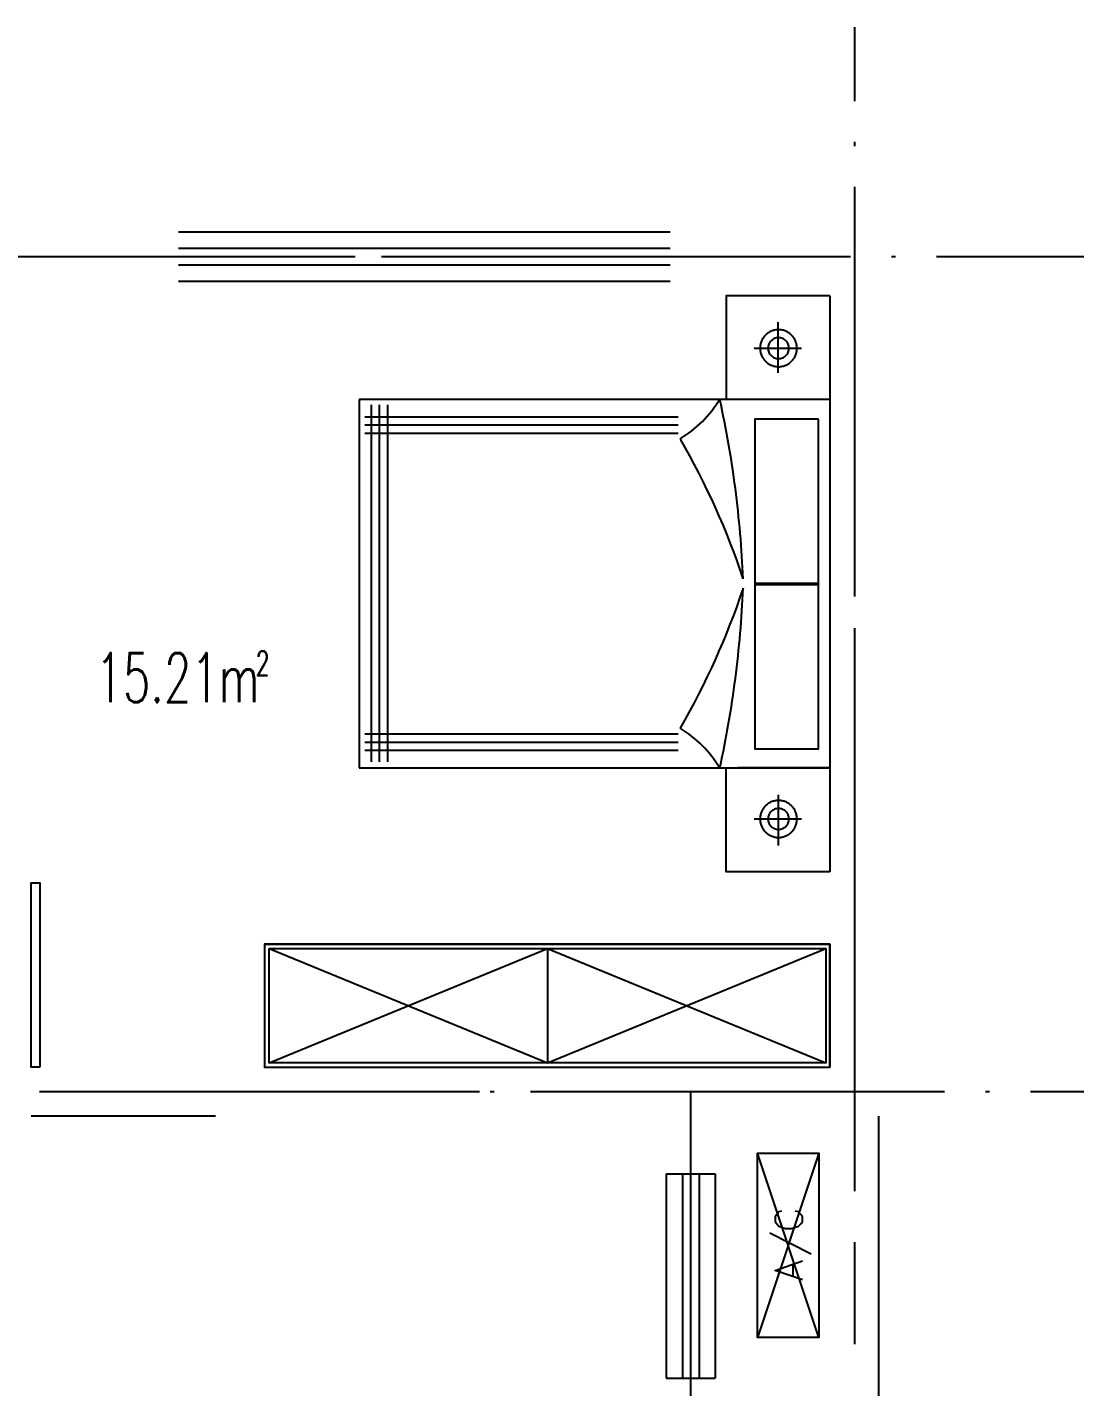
# Model space of a CAD drawing. Header units: millimetres. Extents: x -1120 to 100154, y -9529 to 14223.
# Drawn here: x 94994 to 100154, y 7581 to 14223 of the extents above; entities that cross this region are included whole.
import ezdxf

# ---------------------------------------------------------------- set-up
doc = ezdxf.new("R2010")
doc.units = ezdxf.units.MM
doc.linetypes.add('DOTE', pattern=[2.42, 2, -0.2, 0.02, -0.2])
for name, color, linetype in [('A-DOTE', 1, 'Continuous'), ('A-房间名称', 7, 'Continuous'), ('A-立面看线', 7, 'Continuous')]:
    doc.layers.add(name, color=color, linetype=linetype)
doc.styles.add('_TCH_WINDOW', font='SIMPLEX', dxfattribs={"bigfont": 'GBCBIG'})

msp = doc.modelspace()

# ---------------------------------------------------------------- linework, layer by layer
at = {"layer": 'A-DOTE', "linetype": 'DOTE', "ltscale": 1000}
for p, q in [((99035.3, 9021.9), (99035.3, 14222.5)), ((84915.3, 13103), (100154.2, 13103)), ((92634.3, 9023), (100154.2, 9023)), ((98235.3, 7222.6), (98235.3, 9021.9))]:
    msp.add_line(p, q, dxfattribs=at)
at = {"layer": 'A-立面看线'}
for points in [[(95733.6, 13223.3), (98133.5, 13223.3)], [(95724.9, 13101.4), (95224.5, 13101.4)], [(95733.6, 13142.8), (98133.5, 13142.8)], [(96473.4, 13101.4), (95975.1, 13101.4)], [(97224, 13101.4), (96723.6, 13101.4)], [(97974.6, 13101.4), (97474.2, 13101.4)], [(98723.1, 13101.4), (98224.9, 13101.4)], [(95733.6, 13062.3), (98133.5, 13062.3)], [(95733.6, 12981.8), (98133.5, 12981.8)], [(98914.6, 12910), (98407.6, 12910), (98407.6, 12403)], [(98914.6, 12910), (98914.6, 12403), (98494.6, 12403)], [(98662.2, 12533.6), (98662.2, 12781.6)], [(99034.2, 12788.1), (99034.2, 12287.7)], [(98753.6, 12654.3), (98753.4, 12659), (98753.1, 12663.6), (98752.5, 12668.1), (98751.7, 12672.5), (98750.7, 12676.9), (98749.5, 12681.2), (98748.1, 12685.4), (98746.5, 12689.5), (98744.7, 12693.5), (98742.7, 12697.4), (98740.5, 12701.1), (98738.1, 12704.8), (98735.6, 12708.3), (98732.9, 12711.8), (98730.1, 12715), (98727.1, 12718.2), (98724, 12721.2), (98720.7, 12724), (98717.3, 12726.7), (98713.7, 12729.2), (98710.1, 12731.5), (98706.3, 12733.7), (98702.4, 12735.7), (98698.4, 12737.5), (98694.3, 12739.1), (98690.1, 12740.6), (98685.8, 12741.8), (98681.5, 12742.8), (98677, 12743.6), (98672.5, 12744.1), (98667.9, 12744.5), (98663.3, 12744.6), (98658.6, 12744.5), (98654, 12744.1), (98649.5, 12743.6), (98645.1, 12742.8), (98640.7, 12741.8), (98636.4, 12740.6), (98632.2, 12739.1), (98628.1, 12737.5), (98624.1, 12735.7), (98620.2, 12733.7), (98616.4, 12731.5), (98612.8, 12729.2), (98609.2, 12726.7), (98605.8, 12724), (98602.6, 12721.2), (98599.4, 12718.2), (98596.4, 12715), (98593.6, 12711.8), (98590.9, 12708.3), (98588.4, 12704.8), (98586, 12701.1), (98583.9, 12697.4), (98581.9, 12693.5), (98580.1, 12689.5), (98578.5, 12685.4), (98577, 12681.2), (98575.8, 12676.9), (98574.8, 12672.5), (98574, 12668.1), (98573.4, 12663.6), (98573.1, 12659), (98573, 12654.3), (98573.1, 12649.7), (98573.4, 12645.1), (98574, 12640.6), (98574.8, 12636.1), (98575.8, 12631.8), (98577, 12627.5), (98578.5, 12623.3), (98580.1, 12619.2), (98581.9, 12615.2), (98583.9, 12611.3), (98586, 12607.5), (98588.4, 12603.8), (98590.9, 12600.3), (98593.6, 12596.9), (98596.4, 12593.6), (98599.4, 12590.5), (98602.6, 12587.5), (98605.8, 12584.6), (98609.2, 12582), (98612.8, 12579.4), (98616.4, 12577.1), (98620.2, 12574.9), (98624.1, 12572.9), (98628.1, 12571.1), (98632.2, 12569.5), (98636.4, 12568.1), (98640.7, 12566.9), (98645.1, 12565.9), (98649.5, 12565.1), (98654, 12564.5), (98658.6, 12564.1), (98663.3, 12564), (98667.9, 12564.1), (98672.5, 12564.5), (98677, 12565.1), (98681.5, 12565.9), (98685.8, 12566.9), (98690.1, 12568.1), (98694.3, 12569.5), (98698.4, 12571.1), (98702.4, 12572.9), (98706.3, 12574.9), (98710.1, 12577.1), (98713.7, 12579.4), (98717.3, 12582), (98720.7, 12584.6), (98724, 12587.5), (98727.1, 12590.5), (98730.1, 12593.6), (98732.9, 12596.9), (98735.6, 12600.3), (98738.1, 12603.8), (98740.5, 12607.5), (98742.7, 12611.3), (98744.7, 12615.2), (98746.5, 12619.2), (98748.1, 12623.3), (98749.5, 12627.5), (98750.7, 12631.8), (98751.7, 12636.1), (98752.5, 12640.6), (98753.1, 12645.1), (98753.4, 12649.7), (98753.6, 12654.3)], [(98714.4, 12654.3), (98714.1, 12659.5), (98713.4, 12664.6), (98712.1, 12669.5), (98710.4, 12674.2), (98708.2, 12678.7), (98705.7, 12682.9), (98702.7, 12686.8), (98699.4, 12690.5), (98695.8, 12693.8), (98691.9, 12696.7), (98687.6, 12699.3), (98683.2, 12701.4), (98678.5, 12703.2), (98673.6, 12704.4), (98668.5, 12705.2), (98663.3, 12705.5), (98658, 12705.2), (98653, 12704.4), (98648.1, 12703.2), (98643.4, 12701.4), (98638.9, 12699.3), (98634.7, 12696.7), (98630.7, 12693.8), (98627.1, 12690.5), (98623.8, 12686.8), (98620.9, 12682.9), (98618.3, 12678.7), (98616.2, 12674.2), (98614.4, 12669.5), (98613.2, 12664.6), (98612.4, 12659.5), (98612.1, 12654.3), (98612.4, 12649.1), (98613.2, 12644), (98614.4, 12639.1), (98616.2, 12634.4), (98618.3, 12629.9), (98620.9, 12625.7), (98623.8, 12621.8), (98627.1, 12618.2), (98630.7, 12614.9), (98634.7, 12611.9), (98638.9, 12609.4), (98643.4, 12607.2), (98648.1, 12605.5), (98653, 12604.2), (98658, 12603.5), (98663.3, 12603.2), (98668.5, 12603.5), (98673.6, 12604.2), (98678.5, 12605.5), (98683.2, 12607.2), (98687.6, 12609.4), (98691.9, 12611.9), (98695.8, 12614.9), (98699.4, 12618.2), (98702.7, 12621.8), (98705.7, 12625.7), (98708.2, 12629.9), (98710.4, 12634.4), (98712.1, 12639.1), (98713.4, 12644), (98714.1, 12649.1), (98714.4, 12654.3)], [(98775.3, 12653.2), (98544.7, 12653.2)], [(98407.6, 12572.7), (98407.6, 12572.7)], [(96614.8, 12403), (96614.8, 10603.7)], [(98914.6, 12403), (96614.8, 12403)], [(96673.6, 12376.9), (96673.6, 10634.2)], [(96712.7, 12376.9), (96712.7, 10634.2)], [(96754.1, 12376.9), (96754.1, 10634.2)], [(98183.3, 12211.4), (98197.9, 12220.7), (98212.3, 12230.3), (98226.4, 12240.4), (98240.1, 12251), (98253.5, 12261.9), (98266.5, 12273.1), (98279.3, 12284.8), (98291.6, 12296.9), (98303.6, 12309.3), (98315.2, 12322), (98326.4, 12335.1), (98337.3, 12348.6), (98347.7, 12362.4), (98357.7, 12376.5), (98367.4, 12390.9), (98376.6, 12405.6)], [(98490.2, 11527.7), (98489, 11555.3), (98487.6, 11582.9), (98486.1, 11610.6), (98484.4, 11638.2), (98482.6, 11665.8), (98480.6, 11693.4), (98478.5, 11721), (98476.2, 11748.6), (98473.7, 11776.1), (98471.2, 11803.6), (98468.4, 11831.2), (98465.5, 11858.7), (98462.5, 11886.2), (98459.3, 11913.6), (98456, 11941.1), (98452.5, 11968.5), (98448.9, 11995.9), (98445.1, 12023.3), (98441.2, 12050.7), (98437.1, 12078.1), (98432.9, 12105.4), (98428.5, 12132.7), (98424, 12160), (98419.3, 12187.3), (98414.4, 12214.5), (98409.5, 12241.7), (98404.3, 12268.9), (98399.1, 12296.1), (98393.7, 12323.2), (98388.1, 12350.3), (98382.4, 12377.4), (98376.5, 12404.4)], [(98914.6, 12403), (98914.6, 10603.7)], [(98172.6, 12318.2), (96643.1, 12318.2)], [(98858, 12307.3), (98546.9, 12307.3), (98546.9, 11500.1), (98858, 11500.1), (98858, 12307.3)], [(98172.6, 12279), (96643.1, 12279)], [(98172.6, 12237.7), (96643.1, 12237.7)], [(98491.4, 11527.6), (98476.2, 11571.9), (98460.5, 11616.1), (98444.3, 11660.1), (98427.4, 11703.9), (98410.1, 11747.4), (98392.2, 11790.7), (98373.8, 11833.8), (98354.8, 11876.7), (98335.3, 11919.3), (98315.3, 11961.6), (98294.8, 12003.7), (98273.7, 12045.6), (98252.1, 12087.2), (98230, 12128.6), (98207.3, 12169.6), (98184.2, 12210.4)], [(99034.2, 12037.5), (99034.2, 11537.1)], [(98858, 11504.4), (98546.9, 11504.4), (98546.9, 10697.2), (98858, 10697.2), (98858, 11504.4)], [(98184.4, 10798.8), (98207.5, 10839.6), (98230.2, 10880.7), (98252.3, 10922), (98273.9, 10963.6), (98294.9, 11005.5), (98315.5, 11047.6), (98335.5, 11090), (98355, 11132.6), (98373.9, 11175.4), (98392.4, 11218.5), (98410.2, 11261.8), (98427.6, 11305.4), (98444.4, 11349.1), (98460.6, 11393.1), (98476.4, 11437.3), (98491.5, 11481.7)], [(98376.6, 10604.9), (98382.5, 10632), (98388.2, 10659.1), (98393.8, 10686.2), (98399.2, 10713.3), (98404.4, 10740.5), (98409.6, 10767.7), (98414.5, 10794.9), (98419.4, 10822.1), (98424, 10849.4), (98428.6, 10876.7), (98432.9, 10904), (98437.2, 10931.3), (98441.2, 10958.7), (98445.2, 10986), (98448.9, 11013.4), (98452.6, 11040.9), (98456.1, 11068.3), (98459.4, 11095.7), (98462.6, 11123.2), (98465.6, 11150.7), (98468.5, 11178.2), (98471.2, 11205.7), (98473.8, 11233.3), (98476.2, 11260.8), (98478.5, 11288.4), (98480.6, 11316), (98482.6, 11343.6), (98484.4, 11371.2), (98486.1, 11398.8), (98487.7, 11426.4), (98489, 11454.1), (98490.3, 11481.7)], [(99034.2, 11286.9), (99034.2, 10786.5)], [(98172.6, 10769), (96643.1, 10769)], [(98376.5, 10603.4), (98367.3, 10618.1), (98357.7, 10632.5), (98347.7, 10646.6), (98337.2, 10660.4), (98326.4, 10673.8), (98315.2, 10686.9), (98303.5, 10699.7), (98291.6, 10712.1), (98279.2, 10724.1), (98266.5, 10735.8), (98253.4, 10747.1), (98240.1, 10758), (98226.3, 10768.5), (98212.3, 10778.6), (98197.9, 10788.3), (98183.2, 10797.5)], [(98172.6, 10727.7), (96643.1, 10727.7)], [(98172.6, 10688.5), (96643.1, 10688.5)], [(96614.8, 10603.7), (98914.6, 10603.7)], [(98914.6, 10096.7), (98407.6, 10096.7), (98407.6, 10603.7)], [(98914.6, 10603.7), (98464.2, 10603.7)], [(98914.6, 10603.7), (98914.6, 10096.7)], [(99034.2, 10538.4), (99034.2, 10038)], [(98407.6, 10436.2), (98407.6, 10436.2)], [(98753.6, 10354.6), (98753.4, 10359.2), (98753.1, 10363.8), (98752.5, 10368.3), (98751.7, 10372.8), (98750.7, 10377.1), (98749.5, 10381.4), (98748.1, 10385.6), (98746.5, 10389.7), (98744.7, 10393.7), (98742.7, 10397.6), (98740.5, 10401.4), (98738.1, 10405.1), (98735.6, 10408.6), (98732.9, 10412), (98730.1, 10415.3), (98727.1, 10418.4), (98724, 10421.4), (98720.7, 10424.2), (98717.3, 10426.9), (98713.7, 10429.4), (98710.1, 10431.8), (98706.3, 10434), (98702.4, 10436), (98698.4, 10437.8), (98694.3, 10439.4), (98690.1, 10440.8), (98685.8, 10442), (98681.5, 10443), (98677, 10443.8), (98672.5, 10444.4), (98667.9, 10444.7), (98663.3, 10444.9), (98658.6, 10444.7), (98654, 10444.4), (98649.5, 10443.8), (98645.1, 10443), (98640.7, 10442), (98636.4, 10440.8), (98632.2, 10439.4), (98628.1, 10437.8), (98624.1, 10436), (98620.2, 10434), (98616.4, 10431.8), (98612.8, 10429.4), (98609.2, 10426.9), (98605.8, 10424.2), (98602.6, 10421.4), (98599.4, 10418.4), (98596.4, 10415.3), (98593.6, 10412), (98590.9, 10408.6), (98588.4, 10405.1), (98586, 10401.4), (98583.9, 10397.6), (98581.9, 10393.7), (98580.1, 10389.7), (98578.5, 10385.6), (98577, 10381.4), (98575.8, 10377.1), (98574.8, 10372.8), (98574, 10368.3), (98573.4, 10363.8), (98573.1, 10359.2), (98573, 10354.6), (98573.1, 10349.9), (98573.4, 10345.3), (98574, 10340.8), (98574.8, 10336.4), (98575.8, 10332), (98577, 10327.7), (98578.5, 10323.5), (98580.1, 10319.4), (98581.9, 10315.4), (98583.9, 10311.5), (98586, 10307.8), (98588.4, 10304.1), (98590.9, 10300.5), (98593.6, 10297.1), (98596.4, 10293.9), (98599.4, 10290.7), (98602.6, 10287.7), (98605.8, 10284.9), (98609.2, 10282.2), (98612.8, 10279.7), (98616.4, 10277.4), (98620.2, 10275.2), (98624.1, 10273.2), (98628.1, 10271.4), (98632.2, 10269.8), (98636.4, 10268.3), (98640.7, 10267.1), (98645.1, 10266.1), (98649.5, 10265.3), (98654, 10264.7), (98658.6, 10264.4), (98663.3, 10264.3), (98667.9, 10264.4), (98672.5, 10264.7), (98677, 10265.3), (98681.5, 10266.1), (98685.8, 10267.1), (98690.1, 10268.3), (98694.3, 10269.8), (98698.4, 10271.4), (98702.4, 10273.2), (98706.3, 10275.2), (98710.1, 10277.4), (98713.7, 10279.7), (98717.3, 10282.2), (98720.7, 10284.9), (98724, 10287.7), (98727.1, 10290.7), (98730.1, 10293.9), (98732.9, 10297.1), (98735.6, 10300.5), (98738.1, 10304.1), (98740.5, 10307.8), (98742.7, 10311.5), (98744.7, 10315.4), (98746.5, 10319.4), (98748.1, 10323.5), (98749.5, 10327.7), (98750.7, 10332), (98751.7, 10336.4), (98752.5, 10340.8), (98753.1, 10345.3), (98753.4, 10349.9), (98753.6, 10354.6)], [(98662.2, 10473.1), (98662.2, 10225.1)], [(98714.4, 10354.6), (98714.1, 10359.8), (98713.4, 10364.9), (98712.1, 10369.8), (98710.4, 10374.5), (98708.2, 10378.9), (98705.7, 10383.2), (98702.7, 10387.1), (98699.4, 10390.7), (98695.8, 10394), (98691.9, 10397), (98687.6, 10399.5), (98683.2, 10401.7), (98678.5, 10403.4), (98673.6, 10404.7), (98668.5, 10405.4), (98663.3, 10405.7), (98658, 10405.4), (98653, 10404.7), (98648.1, 10403.4), (98643.4, 10401.7), (98638.9, 10399.5), (98634.7, 10397), (98630.7, 10394), (98627.1, 10390.7), (98623.8, 10387.1), (98620.9, 10383.2), (98618.3, 10378.9), (98616.2, 10374.5), (98614.4, 10369.8), (98613.2, 10364.9), (98612.4, 10359.8), (98612.1, 10354.6), (98612.4, 10349.3), (98613.2, 10344.3), (98614.4, 10339.4), (98616.2, 10334.7), (98618.3, 10330.2), (98620.9, 10326), (98623.8, 10322), (98627.1, 10318.4), (98630.7, 10315.1), (98634.7, 10312.2), (98638.9, 10309.6), (98643.4, 10307.5), (98648.1, 10305.7), (98653, 10304.5), (98658, 10303.7), (98663.3, 10303.4), (98668.5, 10303.7), (98673.6, 10304.5), (98678.5, 10305.7), (98683.2, 10307.5), (98687.6, 10309.6), (98691.9, 10312.2), (98695.8, 10315.1), (98699.4, 10318.4), (98702.7, 10322), (98705.7, 10326), (98708.2, 10330.2), (98710.4, 10334.7), (98712.1, 10339.4), (98713.4, 10344.3), (98714.1, 10349.3), (98714.4, 10354.6)], [(98775.3, 10353.5), (98544.7, 10353.5)], [(95054.8, 9141.6), (95013.5, 9141.6), (95013.5, 10042.4), (95054.8, 10042.4), (95054.8, 9141.6)], [(99034.2, 9787.8), (99034.2, 9287.4)], [(96153.6, 9742.1), (96153.6, 9141.6), (98914.6, 9141.6), (98914.6, 9742.1), (96153.6, 9742.1), (98914.6, 9742.1), (98914.6, 9141.6)], [(96175.3, 9722.5), (97535.1, 9163.4)], [(96175.3, 9722.5), (98895, 9722.5), (98895, 9163.4), (96175.3, 9163.4), (96175.3, 9722.5)], [(96175.3, 9163.4), (97535.1, 9722.5), (97535.1, 9163.4), (98895, 9722.5)], [(97535.1, 9722.5), (98895, 9163.4)], [(99034.2, 9037.2), (99034.2, 8536.7)], [(95701, 9021.9), (95200.6, 9021.9)], [(96451.6, 9021.9), (95951.2, 9021.9)], [(97202.3, 9021.9), (96701.8, 9021.9)], [(97950.7, 9021.9), (97452.5, 9021.9)], [(98701.3, 9021.9), (98200.9, 9021.9)], [(95914.2, 8902.3), (95013.5, 8902.3)], [(99153.9, 7342.3), (99153.9, 8902.3)], [(98860.2, 7820.9), (98559.9, 8721.7)], [(98860.2, 8721.7), (98860.2, 7820.9), (98559.9, 7820.9), (98559.9, 8721.7), (98860.2, 8721.7), (98559.9, 7820.9)], [(98113.9, 8621.6), (98353.2, 8621.6)], [(98113.9, 8621.6), (98113.9, 7622.9)], [(98194.4, 8621.6), (98194.4, 7622.9)], [(98274.9, 8621.6), (98274.9, 7622.9)], [(98353.2, 8621.6), (98353.2, 7622.9)], [(98677.4, 8438.8), (98664.4, 8434.5), (98653.5, 8421.4), (98646.9, 8410.6), (98646.9, 8388.8), (98653.5, 8377.9), (98664.4, 8364.9), (98677.4, 8360.5), (98697, 8354), (98727.4, 8354), (98747, 8360.5), (98760.1, 8364.9), (98773.1, 8377.9), (98779.7, 8388.8), (98779.7, 8410.6), (98773.1, 8421.4), (98760.1, 8434.5), (98747, 8438.8)], [(98620.8, 8332.2), (98823.2, 8230)], [(99034.2, 8286.5), (99034.2, 7788.3)], [(98779.7, 8103.8), (98646.9, 8149.5), (98779.7, 8195.2)], [(98734, 8121.2), (98734, 8177.8)], [(98113.9, 7622.9), (98353.2, 7622.9)]]:
    msp.add_lwpolyline(points, dxfattribs=at)

# ---------------------------------------------------------------- texts
at = {"layer": 'A-房间名称', "style": '_TCH_WINDOW', "width": 0.65}
for s, height, p in [('15.21m', 240, (95327.6, 10924.7)), ('2', 120, (96110.2, 11054.7))]:
    msp.add_text(s, height=height, dxfattribs=at).set_placement(p)

doc.saveas('drawing.dxf')
